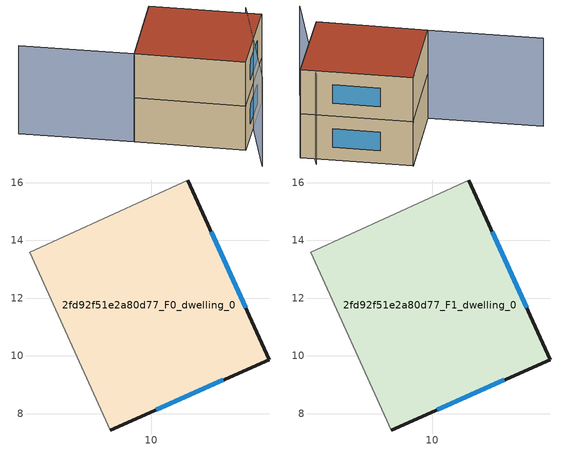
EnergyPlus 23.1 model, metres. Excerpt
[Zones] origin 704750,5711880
2fd92f51e2a80d77_F0_dwelling_0
 floor ground (EU_floor_Construction): 11.27,16.09 14.08,9.88 8.58,7.44 5.8,13.58 z0
 wall outside (EU_wall_Construction): 8.58,7.44 14.08,9.88 11.27,16.09 z0:3
 wall adiabatic (EU_wall_Construction): 11.27,16.09 5.8,13.58 8.58,7.44 z0:3
 window (EU_Window_Construction): 13.27,11.67 12.08,14.29 / 10.17,8.14 12.49,9.17 z0.87:2.13
2fd92f51e2a80d77_F1_dwelling_0
 floor to 2fd92f51e2a80d77_F0_dwelling_0 (EU_floor_Construction): 11.27,16.09 14.08,9.88 8.58,7.44 5.8,13.58 z3
 wall outside (EU_wall_Construction): 8.58,7.44 14.08,9.88 11.27,16.09 z3:6
 wall adiabatic (EU_wall_Construction): 11.27,16.09 5.8,13.58 8.58,7.44 z3:6
 window (EU_Window_Construction): 13.27,11.67 12.08,14.29 / 10.17,8.14 12.49,9.17 z3.87:5.13
 roof outside (EU_roof_Construction): 14.08,9.88 11.27,16.09 5.8,13.58 8.58,7.44 z6
shading: 7.47,5.54 14.22,11.12 / 11.27,16.09 5.8,13.58 / 5.8,13.58 2.9,19.9 z0:6
[Building]
EU S2 Campaign: North Axis=0; Terrain=City; Solar Distribution=FullExterior
[Site:Location]
London: Latitude=51.5; Longitude=-0.5; Time Zone=0; Elevation=25
[SizingPeriod:WeatherFileDays]
AnnualSizingPeriod: Begin Month=1; Begin Day of Month=1; End Month=12; End Day of Month=31; Day of Week for Start Day=Monday; Use Weather File Daylight Saving Period=No; Use Weather File Rain and Snow Indicators=No
[MATERIAL]
EU_InternalMass_Material: Roughness=MediumRough; Thickness=0.1; Conductivity=1; Density=1800; Specific Heat=900; Thermal Absorptance=0.9; Solar Absorptance=0.7; Visible Absorptance=0.7
[MATERIAL:NOMASS] Roughness=MediumRough; Thermal Absorptance=0.9; Solar Absorptance=0.7; Visible Absorptance=0.7
Name | Thermal Resistance
EU_wall_NoMass | 0.724719
EU_roof_NoMass | 2.98947
EU_floor_NoMass | 2.39157
[WINDOWMATERIAL:SIMPLEGLAZINGSYSTEM]
EU_Window_SimpleGlazing: UFactor=2.63425; Solar Heat Gain Coefficient=0.76; Visible Transmittance=0.76
[CONSTRUCTION]
EU_wall_Construction: EU_wall_NoMass
EU_roof_Construction: EU_roof_NoMass
EU_floor_Construction: EU_floor_NoMass
EU_Window_Construction: EU_Window_SimpleGlazing
EU_InternalMass_Construction: EU_InternalMass_Material
[ZONE] Type=1; Multiplier=1; Ceiling Height=autocalculate; Floor Area=autocalculate; Part of Total Floor Area=Yes
Name | Volume
2fd92f51e2a80d77_F0_dwelling_0 | 122.442
2fd92f51e2a80d77_F1_dwelling_0 | 122.444
[INTERNALMASS] Construction=EU_InternalMass_Construction; Surface Area=40.8143
Name | Zone or ZoneList
2fd92f51e2a80d77_F0_dwelling_0_EU_InternalMass | 2fd92f51e2a80d77_F0_dwelling_0
2fd92f51e2a80d77_F1_dwelling_0_EU_InternalMass | 2fd92f51e2a80d77_F1_dwelling_0
[OTHEREQUIPMENT] Fuel Type=Electricity; Design Level Calculation Method=Watts/Area; Power per Zone Floor Area=1; Fraction Latent=0; Fraction Radiant=0; Fraction Lost=0; Carbon Dioxide Generation Rate=0; EndUse Subcategory=EU_Step8_InternalGains
Name | Zone or ZoneList or Space or SpaceList | Schedule
EU_Step8_InternalGain_2fd92f51e2a80d77_F0_dwelling_0_f000 | 2fd92f51e2a80d77_F0_dwelling_0 | EU_Step8_GainSchedule_2fd92f51e2a80d77_F0_dwelling_0_f000
EU_Step8_InternalGain_2fd92f51e2a80d77_F1_dwelling_0_f000 | 2fd92f51e2a80d77_F1_dwelling_0 | EU_Step8_GainSchedule_2fd92f51e2a80d77_F1_dwelling_0_f000
[ZONEVENTILATION:DESIGNFLOWRATE] Schedule=EU_AlwaysOn; Design Flow Rate Calculation Method=AirChanges/Hour; Air Changes per Hour=0.418135; Ventilation Type=Natural; Fan Pressure Rise=0; Fan Total Efficiency=1; Constant Term Coefficient=1; Temperature Term Coefficient=0; Velocity Term Coefficient=0; Velocity Squared Term Coefficient=0; Minimum Indoor Temperature=-100; Maximum Indoor Temperature=100; Delta Temperature=-100; Minimum Outdoor Temperature=-100; Maximum Outdoor Temperature=100; Maximum Wind Speed=40
Name | Zone or ZoneList or Space or SpaceList
EU_ConstantAir_2fd92f51e2a80d77_F0_dwelling_0 | 2fd92f51e2a80d77_F0_dwelling_0
EU_ConstantAir_2fd92f51e2a80d77_F1_dwelling_0 | 2fd92f51e2a80d77_F1_dwelling_0
[HVACTEMPLATE:THERMOSTAT] Constant Heating Setpoint=20; Constant Cooling Setpoint=50
EU_HeatOnly_2fd92f51e2a80d77_F0_dwelling_0; EU_HeatOnly_2fd92f51e2a80d77_F1_dwelling_0
[HVACTEMPLATE:ZONE:IDEALLOADSAIRSYSTEM] System Availability Schedule=EU_AlwaysOn; Maximum Heating Supply Air Temperature=50; Minimum Cooling Supply Air Temperature=13; Maximum Heating Supply Air Humidity Ratio=0.0156; Minimum Cooling Supply Air Humidity Ratio=0.0077; Heating Limit=NoLimit; Cooling Limit=NoLimit; Heating Availability Schedule=EU_AlwaysOn; Cooling Availability Schedule=EU_CoolingOff; Dehumidification Control Type=ConstantSensibleHeatRatio; Cooling Sensible Heat Ratio=0.7; Dehumidification Setpoint=60; Humidification Control Type=None; Humidification Setpoint=30; Outdoor Air Method=None; Outdoor Air Flow Rate per Person=0.00944; Outdoor Air Flow Rate per Zone Floor Area=0; Outdoor Air Flow Rate per Zone=0; Demand Controlled Ventilation Type=None; Outdoor Air Economizer Type=NoEconomizer; Heat Recovery Type=None; Sensible Heat Recovery Effectiveness=0.7; Latent Heat Recovery Effectiveness=0.65
Name | Template Thermostat
2fd92f51e2a80d77_F0_dwelling_0 | EU_HeatOnly_2fd92f51e2a80d77_F0_dwelling_0
2fd92f51e2a80d77_F1_dwelling_0 | EU_HeatOnly_2fd92f51e2a80d77_F1_dwelling_0
[SIZING:ZONE] Zone Cooling Design Supply Air Temperature Input Method=SupplyAirTemperature; Zone Cooling Design Supply Air Temperature=13; Zone Heating Design Supply Air Temperature Input Method=SupplyAirTemperature; Zone Heating Design Supply Air Temperature=50; Zone Cooling Design Supply Air Humidity Ratio=0.008; Zone Heating Design Supply Air Humidity Ratio=0.008; Cooling Design Air Flow Method=DesignDay; Cooling Design Air Flow Rate=0; Cooling Minimum Air Flow per Zone Floor Area=0.000762; Cooling Minimum Air Flow=0; Cooling Minimum Air Flow Fraction=0.2; Heating Design Air Flow Method=DesignDay; Heating Design Air Flow Rate=0; Heating Maximum Air Flow per Zone Floor Area=0.002032; Heating Maximum Air Flow=0.141576; Heating Maximum Air Flow Fraction=0.3; Account for Dedicated Outdoor Air System=No; Dedicated Outdoor Air System Control Strategy=NeutralSupplyAir; Dedicated Outdoor Air Low Setpoint Temperature for Design=autosize; Dedicated Outdoor Air High Setpoint Temperature for Design=autosize; Zone Load Sizing Method=Sensible Load Only No Latent Load; Zone Latent Cooling Design Supply Air Humidity Ratio Input Method=HumidityRatioDifference; Zone Cooling Design Supply Air Humidity Ratio Difference=0.005; Zone Latent Heating Design Supply Air Humidity Ratio Input Method=HumidityRatioDifference; Zone Humidification Design Supply Air Humidity Ratio Difference=0.005
2fd92f51e2a80d77_F0_dwelling_0; 2fd92f51e2a80d77_F1_dwelling_0
[SCHEDULE:CONSTANT]
Name | Hourly Value
EU_AlwaysOn | 1
EU_CoolingOff | 0
[SCHEDULE:FILE] Column Number=1; Rows to Skip at Top=0; Number of Hours of Data=8760; Column Separator=Comma; Interpolate to Timestep=No; Minutes per Item=60; Adjust Schedule for Daylight Savings=Yes
Name | File
EU_Step8_GainSchedule_2fd92f51e2a80d77_F0_dwelling_0_f000 | ../../schedules/2fd92f51e2a80d77/2fd92f51e2a80d77_F0_dwelling_0_f000_gain.csv
EU_Step8_GainSchedule_2fd92f51e2a80d77_F1_dwelling_0_f000 | ../../schedules/2fd92f51e2a80d77/2fd92f51e2a80d77_F1_dwelling_0_f000_gain.csv
